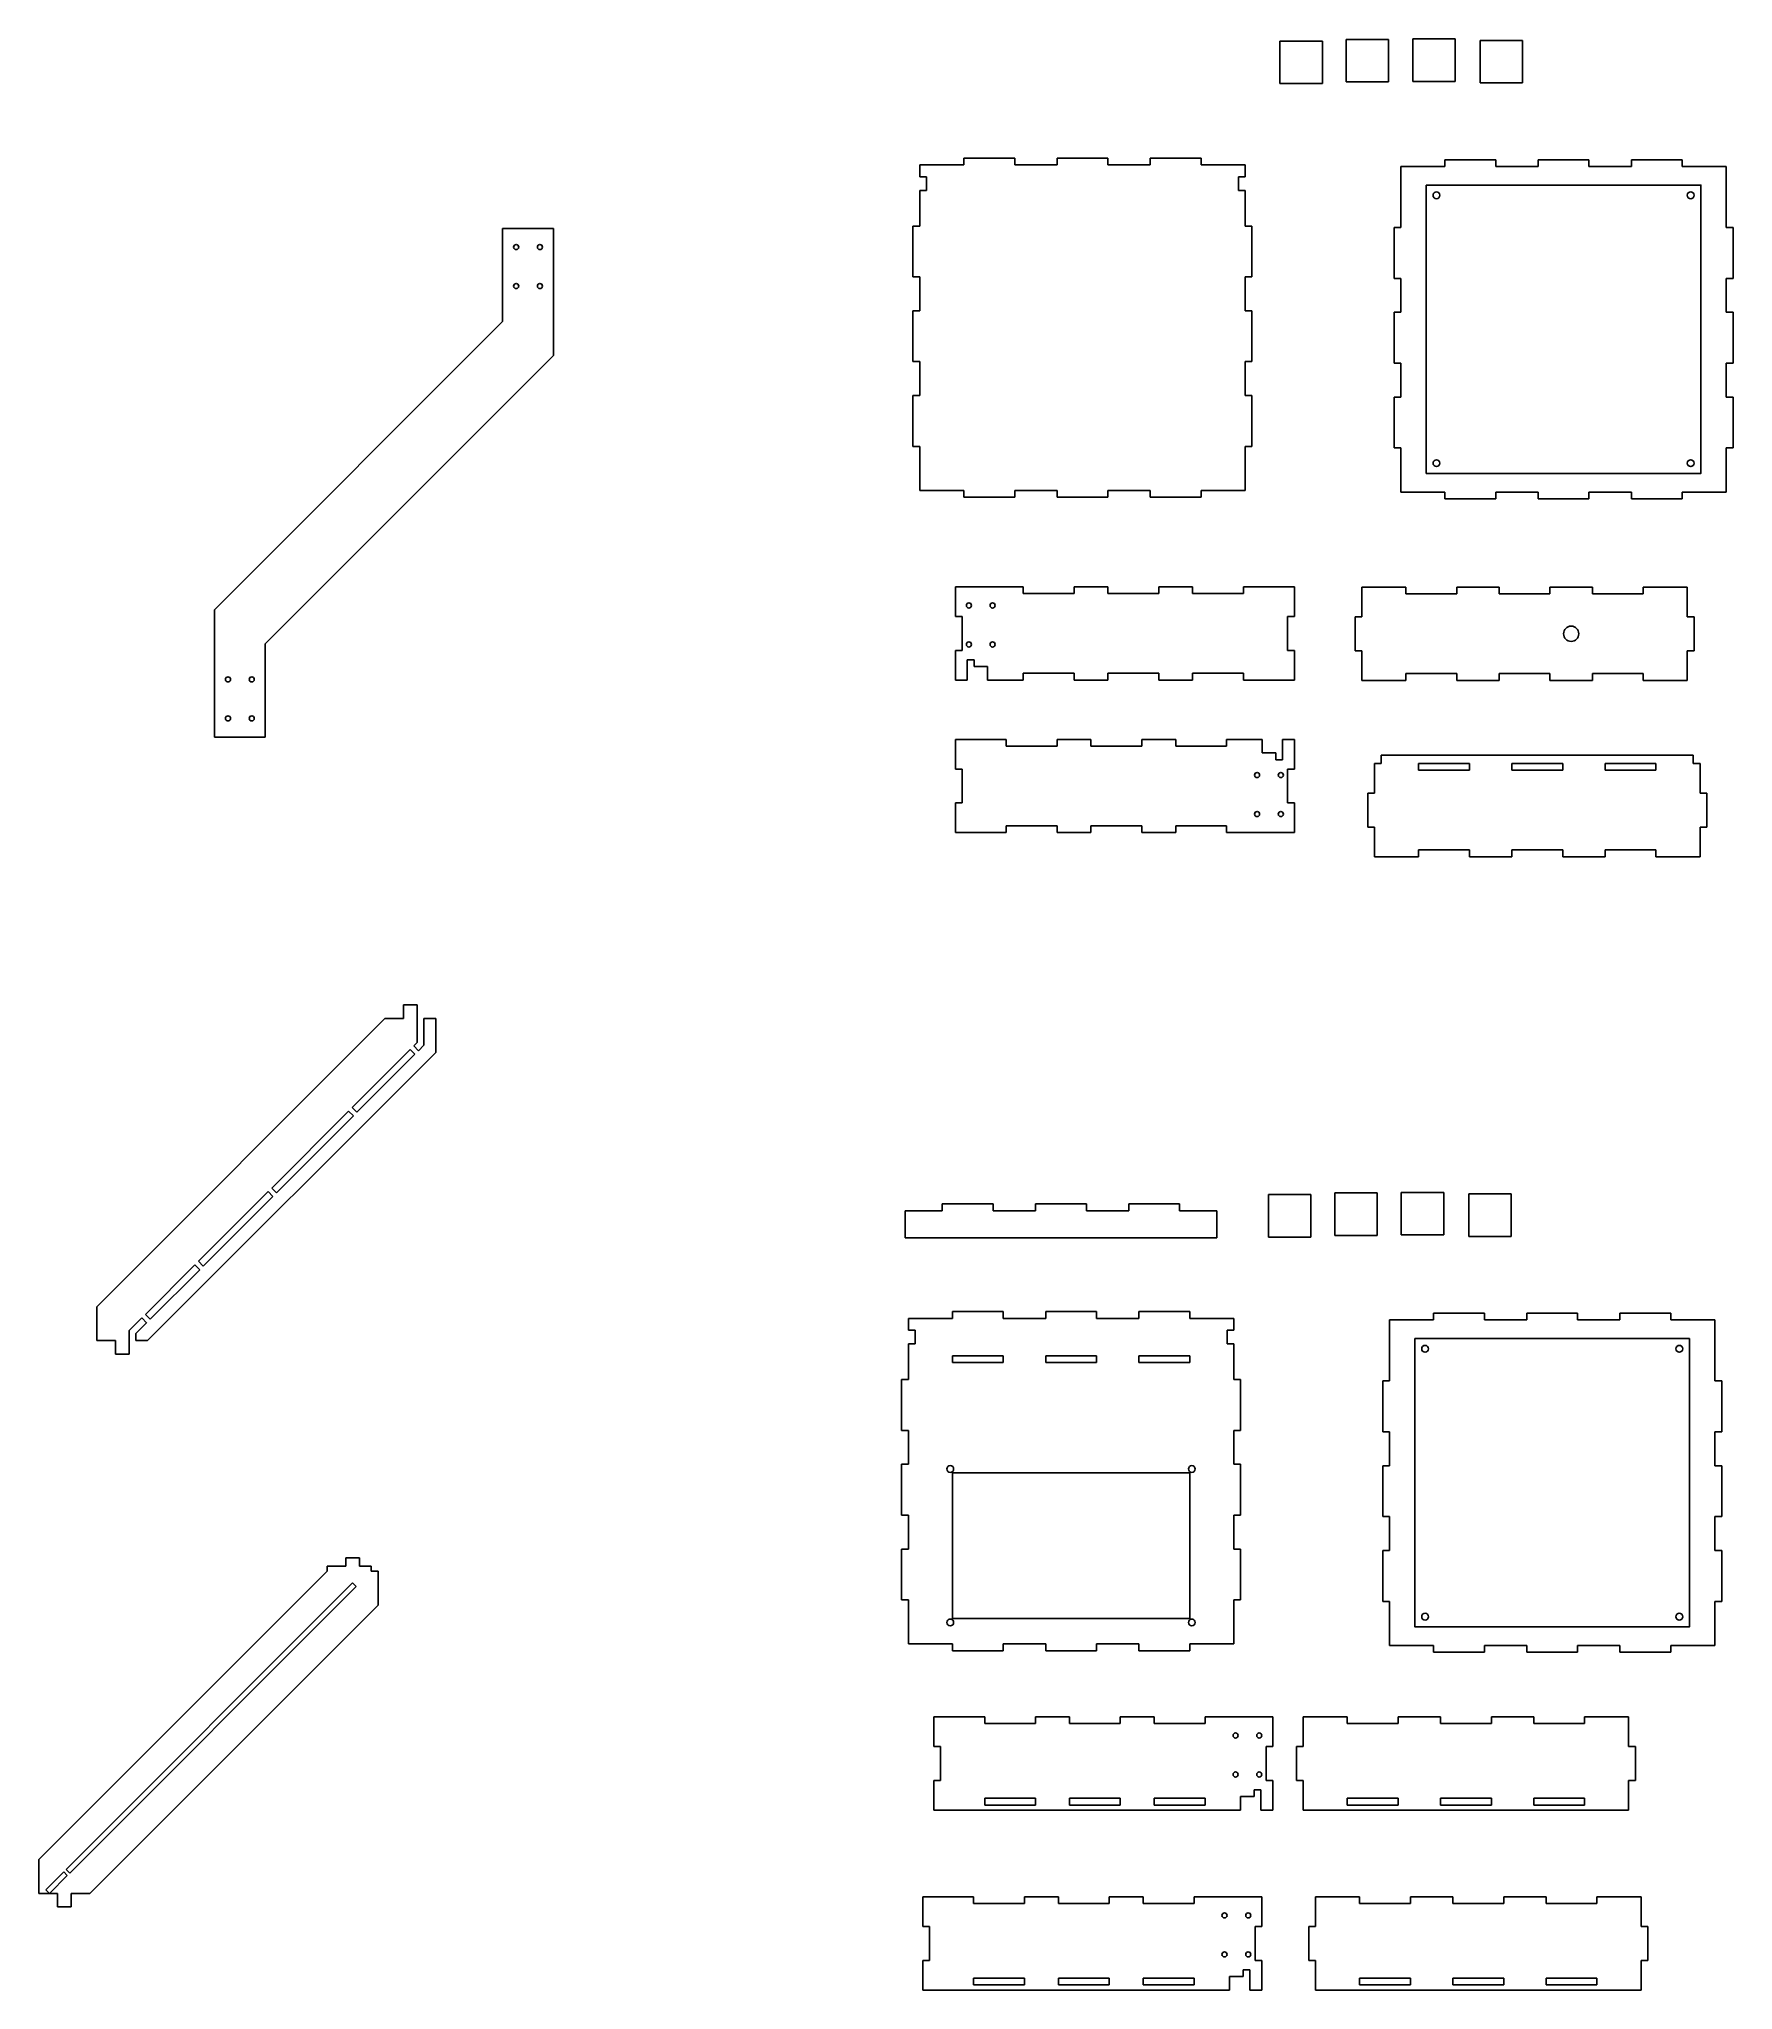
# Model space of a CAD drawing. Header units: millimetres. Extents: x 189 to 1188, y -394 to 757.
import ezdxf

# ---------------------------------------------------------------- set-up
doc = ezdxf.new("R2010")
doc.units = ezdxf.units.MM
for name, color, linetype, lineweight, true_color in [('layer 1', 1, 'Continuous', 25, 0xff0000), ('layer 2', 3, 'Continuous', 25, 0x00ff00), ('layer 3', 5, 'Continuous', 25, 0x0000ff)]:
    doc.layers.add(name, color=color, linetype=linetype, lineweight=lineweight, true_color=true_color)

msp = doc.modelspace()

# ---------------------------------------------------------------- linework, layer by layer
at = {"layer": 'layer 1'}
for p, q in [((1032.5, 329.3), (1002.5, 329.3)), ((1002.5, 329.3), (1002.5, 325.3)), ((1002.5, 325.3), (1032.5, 325.3)), ((1032.5, 325.3), (1032.5, 329.3)), ((1087.5, 329.3), (1057.5, 329.3)), ((1057.5, 329.3), (1057.5, 325.3)), ((1057.5, 325.3), (1087.5, 325.3)), ((1087.5, 325.3), (1087.5, 329.3)), ((1142.5, 329.3), (1112.5, 329.3)), ((1112.5, 329.3), (1112.5, 325.3)), ((1112.5, 325.3), (1142.5, 325.3)), ((1142.5, 325.3), (1142.5, 329.3)), ((373.4, 126.4), (407.6, 160.6)), ((376.2, 123.6), (410.4, 157.8)), ((407.6, 160.6), (410.4, 157.8)), ((325.9, 78.9), (371.2, 124.3)), ((328.7, 76.1), (374.1, 121.4)), ((371.2, 124.3), (374.1, 121.4)), ((376.2, 123.6), (373.4, 126.4)), ((282.7, 35.7), (323.8, 76.8)), ((285.5, 32.9), (326.6, 74)), ((323.8, 76.8), (326.6, 74)), ((328.7, 76.1), (325.9, 78.9)), ((285.5, 32.9), (282.7, 35.7)), ((251.4, 4.4), (280.5, 33.6)), ((254.2, 1.6), (283.4, 30.7)), ((280.5, 33.6), (283.4, 30.7)), ((254.2, 1.6), (251.4, 4.4)), ((241.6, -11), (241.7, -10.9)), ((757.5, -20), (727.5, -20)), ((727.5, -20), (727.5, -24)), ((757.5, -24), (757.5, -20)), ((812.5, -20), (782.5, -20)), ((782.5, -20), (782.5, -24)), ((812.5, -24), (812.5, -20)), ((867.5, -20), (837.5, -20)), ((837.5, -20), (837.5, -24)), ((867.5, -24), (867.5, -20)), ((727.5, -24), (757.5, -24)), ((782.5, -24), (812.5, -24)), ((837.5, -24), (867.5, -24)), ((867.5, -89), (727.5, -89)), ((727.5, -89), (727.5, -175)), ((867.5, -175), (867.5, -89)), ((373.6, -154), (204.6, -323)), ((206.7, -325.1), (375.7, -156.1)), ((373.6, -154), (375.7, -156.1)), ((727.5, -175), (867.5, -175)), ((776.5, -281), (746.5, -281)), ((746.5, -281), (746.5, -285)), ((746.5, -285), (776.5, -285)), ((776.5, -285), (776.5, -281)), ((826.5, -281), (796.5, -281)), ((796.5, -281), (796.5, -285)), ((796.5, -285), (826.5, -285)), ((826.5, -285), (826.5, -281)), ((876.5, -281), (846.5, -281)), ((846.5, -281), (846.5, -285)), ((846.5, -285), (876.5, -285)), ((876.5, -285), (876.5, -281)), ((990.4, -281), (960.4, -281)), ((960.4, -281), (960.4, -285)), ((960.4, -285), (990.4, -285)), ((990.4, -285), (990.4, -281)), ((1045.4, -281), (1015.4, -281)), ((1015.4, -281), (1015.4, -285)), ((1015.4, -285), (1045.4, -285)), ((1045.4, -285), (1045.4, -281)), ((1100.4, -281), (1070.4, -281)), ((1070.4, -281), (1070.4, -285)), ((1070.4, -285), (1100.4, -285)), ((1100.4, -285), (1100.4, -281)), ((206.7, -325.1), (204.6, -323)), ((770, -387.1), (740, -387.1)), ((740, -387.1), (740, -391.1)), ((740, -391.1), (770, -391.1)), ((770, -391.1), (770, -387.1)), ((820, -387.1), (790, -387.1)), ((790, -387.1), (790, -391.1)), ((790, -391.1), (820, -391.1)), ((820, -391.1), (820, -387.1)), ((870, -387.1), (840, -387.1)), ((840, -387.1), (840, -391.1)), ((840, -391.1), (870, -391.1)), ((870, -391.1), (870, -387.1)), ((997.7, -387.1), (967.7, -387.1)), ((967.7, -387.1), (967.7, -391.1)), ((967.7, -391.1), (997.7, -391.1)), ((997.7, -391.1), (997.7, -387.1)), ((1052.7, -387.1), (1022.7, -387.1)), ((1022.7, -387.1), (1022.7, -391.1)), ((1022.7, -391.1), (1052.7, -391.1)), ((1052.7, -391.1), (1052.7, -387.1)), ((1107.7, -387.1), (1077.7, -387.1)), ((1077.7, -387.1), (1077.7, -391.1)), ((1077.7, -391.1), (1107.7, -391.1)), ((1107.7, -391.1), (1107.7, -387.1))]:
    msp.add_line(p, q, dxfattribs=at)
at = {"layer": 'layer 1', "flags": 128}
for points in [[(1007, 670.4), (1169, 670.4), (1169, 500.4), (1007, 500.4)], [(1000.3, -9.9), (1162.3, -9.9), (1162.3, -179.9), (1000.3, -179.9)]]:
    msp.add_lwpolyline(points, close=True, dxfattribs=at)
at = {"layer": 'layer 1'}
for centre, radius in [((470.1, 633.9), 1.5), ((484.1, 633.9), 1.5), ((470.1, 610.9), 1.5), ((484.1, 610.9), 1.5), ((737.2, 422.5), 1.5), ((751.2, 422.5), 1.5), ((1092.5, 405.8), 4.5), ((737.2, 399.5), 1.5), ((751.2, 399.5), 1.5), ((300.1, 378.9), 1.5), ((314.1, 378.9), 1.5), ((300.1, 355.9), 1.5), ((314.1, 355.9), 1.5), ((907.2, 322.5), 1.5), ((921.2, 322.5), 1.5), ((907.2, 299.5), 1.5), ((921.2, 299.5), 1.5), ((726.2, -86.8), 2), ((868.7, -86.8), 2), ((726.2, -177.3), 2), ((868.7, -177.3), 2), ((894.5, -244), 1.5), ((908.5, -244), 1.5), ((894.5, -267), 1.5), ((908.5, -267), 1.5), ((888, -350.1), 1.5), ((902, -350.1), 1.5), ((888, -373.1), 1.5), ((902, -373.1), 1.5)]:
    msp.add_circle(centre, radius, dxfattribs=at)
at = {"layer": 'layer 2'}
for centre in [(1013, 664.4), (1163, 664.4), (1013, 506.4), (1163, 506.4), (1006.3, -15.9), (1156.3, -15.9), (1006.3, -173.9), (1156.3, -173.9)]:
    msp.add_circle(centre, 2, dxfattribs=at)
at = {"layer": 'layer 3'}
for p, q in [((945.7, 755.3), (920.7, 755.3)), ((920.7, 755.3), (920.7, 730.3)), ((945.7, 730.3), (945.7, 755.3)), ((984.8, 756.3), (959.8, 756.3)), ((959.8, 756.3), (959.8, 731.3)), ((984.8, 731.3), (984.8, 756.3)), ((1024, 756.6), (999, 756.6)), ((999, 756.6), (999, 731.6)), ((1024, 731.6), (1024, 756.6)), ((1063.8, 755.7), (1038.8, 755.7)), ((1038.8, 755.7), (1038.8, 730.7)), ((1063.8, 730.7), (1063.8, 755.7)), ((920.7, 730.3), (945.7, 730.3)), ((959.8, 731.3), (984.8, 731.3)), ((999, 731.6), (1024, 731.6)), ((1038.8, 730.7), (1063.8, 730.7)), ((708.2, 682.3), (734.2, 682.3)), ((708.2, 675.3), (708.2, 682.3)), ((764.2, 686.3), (734.2, 686.3)), ((734.2, 686.3), (734.2, 682.3)), ((764.2, 682.3), (764.2, 686.3)), ((764.2, 682.3), (789.2, 682.3)), ((819.2, 686.3), (789.2, 686.3)), ((789.2, 686.3), (789.2, 682.3)), ((819.2, 682.3), (819.2, 686.3)), ((819.2, 682.3), (844.2, 682.3)), ((874.2, 686.3), (844.2, 686.3)), ((844.2, 686.3), (844.2, 682.3)), ((874.2, 682.3), (874.2, 686.3)), ((874.2, 682.3), (900.2, 682.3)), ((900.2, 675.3), (900.2, 682.3)), ((992, 681.4), (1018, 681.4)), ((992, 645.4), (992, 681.4)), ((1048, 685.4), (1018, 685.4)), ((1018, 685.4), (1018, 681.4)), ((1048, 681.4), (1048, 685.4)), ((1048, 681.4), (1073, 681.4)), ((1103, 685.4), (1073, 685.4)), ((1073, 685.4), (1073, 681.4)), ((1103, 681.4), (1103, 685.4)), ((1103, 681.4), (1128, 681.4)), ((1158, 685.4), (1128, 685.4)), ((1128, 685.4), (1128, 681.4)), ((1158, 681.4), (1158, 685.4)), ((1158, 681.4), (1184, 681.4)), ((1184, 645.4), (1184, 681.4)), ((712.2, 675.3), (708.2, 675.3)), ((712.2, 667.3), (712.2, 675.3)), ((900.2, 675.3), (896.2, 675.3)), ((896.2, 675.3), (896.2, 667.3)), ((708.2, 646.3), (708.2, 667.3)), ((708.2, 667.3), (712.2, 667.3)), ((896.2, 667.3), (900.2, 667.3)), ((900.2, 646.3), (900.2, 667.3)), ((462.1, 589.9), (462.1, 644.9)), ((462.1, 644.9), (492.1, 644.9)), ((492.1, 644.9), (492.1, 569.9)), ((704.2, 616.3), (704.2, 646.3)), ((704.2, 646.3), (708.2, 646.3)), ((904.2, 646.3), (900.2, 646.3)), ((904.2, 616.3), (904.2, 646.3)), ((988, 615.4), (988, 645.4)), ((988, 645.4), (992, 645.4)), ((1188, 645.4), (1184, 645.4)), ((1188, 615.4), (1188, 645.4)), ((708.2, 616.3), (704.2, 616.3)), ((708.2, 616.3), (708.2, 596.3)), ((900.2, 616.3), (900.2, 596.3)), ((900.2, 616.3), (904.2, 616.3)), ((992, 615.4), (988, 615.4)), ((992, 615.4), (992, 595.4)), ((1184, 615.4), (1184, 595.4)), ((1184, 615.4), (1188, 615.4)), ((292.1, 419.9), (462.1, 589.9)), ((704.2, 566.3), (704.2, 596.3)), ((704.2, 596.3), (708.2, 596.3)), ((904.2, 596.3), (900.2, 596.3)), ((904.2, 566.3), (904.2, 596.3)), ((988, 565.4), (988, 595.4)), ((988, 595.4), (992, 595.4)), ((1188, 595.4), (1184, 595.4)), ((1188, 565.4), (1188, 595.4)), ((492.1, 569.9), (322.1, 399.9)), ((708.2, 566.3), (704.2, 566.3)), ((708.2, 566.3), (708.2, 546.3)), ((900.2, 566.3), (900.2, 546.3)), ((900.2, 566.3), (904.2, 566.3)), ((992, 565.4), (988, 565.4)), ((992, 565.4), (992, 545.4)), ((1184, 565.4), (1184, 545.4)), ((1184, 565.4), (1188, 565.4)), ((704.2, 516.3), (704.2, 546.3)), ((704.2, 546.3), (708.2, 546.3)), ((904.2, 546.3), (900.2, 546.3)), ((904.2, 516.3), (904.2, 546.3)), ((988, 515.4), (988, 545.4)), ((988, 545.4), (992, 545.4)), ((1188, 545.4), (1184, 545.4)), ((1188, 515.4), (1188, 545.4)), ((708.2, 516.3), (704.2, 516.3)), ((708.2, 516.3), (708.2, 490.3)), ((900.2, 516.3), (900.2, 490.3)), ((900.2, 516.3), (904.2, 516.3)), ((992, 515.4), (988, 515.4)), ((992, 515.4), (992, 489.4)), ((1184, 515.4), (1184, 489.4)), ((1184, 515.4), (1188, 515.4)), ((708.2, 490.3), (734.2, 490.3)), ((734.2, 486.3), (734.2, 490.3)), ((764.2, 486.3), (734.2, 486.3)), ((764.2, 490.3), (789.2, 490.3)), ((764.2, 490.3), (764.2, 486.3)), ((789.2, 486.3), (789.2, 490.3)), ((819.2, 486.3), (789.2, 486.3)), ((819.2, 490.3), (844.2, 490.3)), ((819.2, 490.3), (819.2, 486.3)), ((844.2, 486.3), (844.2, 490.3)), ((874.2, 486.3), (844.2, 486.3)), ((874.2, 490.3), (900.2, 490.3)), ((874.2, 490.3), (874.2, 486.3)), ((992, 489.4), (1018, 489.4)), ((1018, 485.4), (1018, 489.4)), ((1048, 485.4), (1018, 485.4)), ((1048, 489.4), (1073, 489.4)), ((1048, 489.4), (1048, 485.4)), ((1073, 485.4), (1073, 489.4)), ((1103, 485.4), (1073, 485.4)), ((1103, 489.4), (1128, 489.4)), ((1103, 489.4), (1103, 485.4)), ((1128, 485.4), (1128, 489.4)), ((1158, 485.4), (1128, 485.4)), ((1158, 489.4), (1184, 489.4)), ((1158, 489.4), (1158, 485.4)), ((729.2, 433.5), (729.2, 416)), ((769.2, 433.5), (729.2, 433.5)), ((769.2, 429.5), (769.2, 433.5)), ((799.2, 429.5), (769.2, 429.5)), ((799.2, 433.5), (819.2, 433.5)), ((799.2, 433.5), (799.2, 429.5)), ((819.2, 429.5), (819.2, 433.5)), ((849.2, 429.5), (819.2, 429.5)), ((849.2, 433.5), (869.2, 433.5)), ((849.2, 433.5), (849.2, 429.5)), ((869.2, 429.5), (869.2, 433.5)), ((899.2, 429.5), (869.2, 429.5)), ((899.2, 433.5), (929.2, 433.5)), ((899.2, 433.5), (899.2, 429.5)), ((929.2, 416), (929.2, 433.5)), ((995, 433.3), (969, 433.3)), ((969, 415.8), (969, 433.3)), ((995, 433.3), (995, 429.3)), ((995, 429.3), (1025, 429.3)), ((1050, 433.3), (1025, 433.3)), ((1025, 429.3), (1025, 433.3)), ((1050, 433.3), (1050, 429.3)), ((1050, 429.3), (1080, 429.3)), ((1105, 433.3), (1080, 433.3)), ((1080, 429.3), (1080, 433.3)), ((1105, 433.3), (1105, 429.3)), ((1105, 429.3), (1135, 429.3)), ((1161, 433.3), (1135, 433.3)), ((1135, 429.3), (1135, 433.3)), ((1161, 433.3), (1161, 415.8)), ((292.1, 344.9), (292.1, 419.9)), ((733.2, 416), (729.2, 416)), ((733.2, 396), (733.2, 416)), ((929.2, 416), (925.2, 416)), ((925.2, 416), (925.2, 396)), ((965, 415.8), (965, 395.8)), ((969, 415.8), (965, 415.8)), ((1165, 415.8), (1161, 415.8)), ((1165, 395.8), (1165, 415.8)), ((965, 405.8), (965, 395.8)), ((1165, 395.8), (1165, 405.8)), ((322.1, 399.9), (322.1, 344.9)), ((729.2, 396), (729.2, 378.5)), ((729.2, 396), (733.2, 396)), ((925.2, 396), (929.2, 396)), ((929.2, 378.5), (929.2, 396)), ((965, 395.8), (969, 395.8)), ((969, 378.3), (969, 395.8)), ((1161, 395.8), (1165, 395.8)), ((1161, 395.8), (1161, 378.3)), ((740.2, 390.5), (736.2, 390.5)), ((736.2, 390.5), (736.2, 386.5)), ((736.2, 386.5), (736.2, 378.5)), ((740.2, 386.5), (740.2, 390.5)), ((748.2, 386.5), (740.2, 386.5)), ((748.2, 378.5), (748.2, 386.5)), ((799.2, 382.5), (769.2, 382.5)), ((769.2, 382.5), (769.2, 378.5)), ((799.2, 378.5), (799.2, 382.5)), ((849.2, 382.5), (819.2, 382.5)), ((819.2, 382.5), (819.2, 378.5)), ((849.2, 378.5), (849.2, 382.5)), ((899.2, 382.5), (869.2, 382.5)), ((869.2, 382.5), (869.2, 378.5)), ((899.2, 378.5), (899.2, 382.5)), ((1025, 382.3), (995, 382.3)), ((995, 382.3), (995, 378.3)), ((1025, 378.3), (1025, 382.3)), ((1080, 382.3), (1050, 382.3)), ((1050, 382.3), (1050, 378.3)), ((1080, 378.3), (1080, 382.3)), ((1135, 382.3), (1105, 382.3)), ((1105, 382.3), (1105, 378.3)), ((1135, 378.3), (1135, 382.3)), ((729.2, 378.5), (736.2, 378.5)), ((748.2, 378.5), (769.2, 378.5)), ((799.2, 378.5), (819.2, 378.5)), ((849.2, 378.5), (869.2, 378.5)), ((899.2, 378.5), (929.2, 378.5)), ((969, 378.3), (995, 378.3)), ((1025, 378.3), (1050, 378.3)), ((1080, 378.3), (1105, 378.3)), ((1135, 378.3), (1161, 378.3)), ((322.1, 344.9), (292.1, 344.9)), ((759.2, 343.5), (729.2, 343.5)), ((729.2, 343.5), (729.2, 326)), ((759.2, 343.5), (759.2, 339.5)), ((759.2, 339.5), (789.2, 339.5)), ((809.2, 343.5), (789.2, 343.5)), ((789.2, 339.5), (789.2, 343.5)), ((809.2, 343.5), (809.2, 339.5)), ((809.2, 339.5), (839.2, 339.5)), ((859.2, 343.5), (839.2, 343.5)), ((839.2, 339.5), (839.2, 343.5)), ((859.2, 343.5), (859.2, 339.5)), ((859.2, 339.5), (889.2, 339.5)), ((910.2, 343.5), (889.2, 343.5)), ((889.2, 339.5), (889.2, 343.5)), ((910.2, 343.5), (910.2, 335.5)), ((910.2, 335.5), (918.2, 335.5)), ((918.2, 335.5), (918.2, 331.5)), ((929.2, 343.5), (922.2, 343.5)), ((922.2, 335.5), (922.2, 343.5)), ((922.2, 331.5), (922.2, 335.5)), ((929.2, 326), (929.2, 343.5)), ((1164.5, 334.3), (980.5, 334.3)), ((980.5, 329.3), (980.5, 334.3)), ((1164.5, 334.3), (1164.5, 329.3)), ((733.2, 326), (729.2, 326)), ((733.2, 306), (733.2, 326)), ((918.2, 331.5), (922.2, 331.5)), ((929.2, 326), (925.2, 326)), ((925.2, 326), (925.2, 306)), ((976.5, 311.8), (976.5, 329.3)), ((976.5, 329.3), (980.5, 329.3)), ((1164.5, 329.3), (1168.5, 329.3)), ((1168.5, 329.3), (1168.5, 311.8)), ((972.5, 311.8), (972.5, 291.8)), ((976.5, 311.8), (972.5, 311.8)), ((972.5, 311.8), (972.5, 301.8)), ((1172.5, 311.8), (1168.5, 311.8)), ((1172.5, 291.8), (1172.5, 311.8)), ((1172.5, 301.8), (1172.5, 311.8)), ((729.2, 306), (729.2, 288.5)), ((729.2, 306), (733.2, 306)), ((925.2, 306), (929.2, 306)), ((929.2, 288.5), (929.2, 306)), ((759.2, 288.5), (729.2, 288.5)), ((759.2, 292.5), (789.2, 292.5)), ((759.2, 288.5), (759.2, 292.5)), ((789.2, 292.5), (789.2, 288.5)), ((809.2, 288.5), (789.2, 288.5)), ((809.2, 292.5), (839.2, 292.5)), ((809.2, 288.5), (809.2, 292.5)), ((839.2, 292.5), (839.2, 288.5)), ((859.2, 288.5), (839.2, 288.5)), ((859.2, 292.5), (889.2, 292.5)), ((859.2, 288.5), (859.2, 292.5)), ((889.2, 292.5), (889.2, 288.5)), ((889.2, 288.5), (929.2, 288.5)), ((972.5, 291.8), (976.5, 291.8)), ((976.5, 274.3), (976.5, 291.8)), ((1168.5, 291.8), (1172.5, 291.8)), ((1168.5, 291.8), (1168.5, 274.3)), ((1032.5, 278.3), (1002.5, 278.3)), ((1002.5, 278.3), (1002.5, 274.3)), ((1032.5, 274.3), (1032.5, 278.3)), ((1087.5, 278.3), (1057.5, 278.3)), ((1057.5, 278.3), (1057.5, 274.3)), ((1087.5, 274.3), (1087.5, 278.3)), ((1142.5, 278.3), (1112.5, 278.3)), ((1112.5, 278.3), (1112.5, 274.3)), ((1142.5, 274.3), (1142.5, 278.3)), ((976.5, 274.3), (1002.5, 274.3)), ((1032.5, 274.3), (1057.5, 274.3)), ((1087.5, 274.3), (1112.5, 274.3)), ((1142.5, 274.3), (1168.5, 274.3)), ((411.7, 186.9), (403.7, 186.9)), ((403.7, 186.9), (403.7, 178.9)), ((411.7, 178.9), (411.7, 186.9)), ((222.7, 8.9), (392.7, 178.9)), ((392.7, 178.9), (403.7, 178.9)), ((411.7, 178.9), (411.7, 164.8)), ((415.7, 163.1), (415.7, 178.9)), ((415.7, 178.9), (422.7, 178.9)), ((422.7, 178.9), (422.7, 158.9)), ((409.7, 162.7), (411.7, 164.8)), ((412.5, 159.9), (409.7, 162.7)), ((412.5, 159.9), (415.7, 163.1)), ((422.7, 158.9), (252.7, -11.1)), ((751.5, 69.5), (721.5, 69.5)), ((721.5, 69.5), (721.5, 65.5)), ((751.5, 65.5), (751.5, 69.5)), ((806.5, 69.5), (776.5, 69.5)), ((776.5, 69.5), (776.5, 65.5)), ((806.5, 65.5), (806.5, 69.5)), ((861.5, 69.5), (831.5, 69.5)), ((831.5, 69.5), (831.5, 65.5)), ((861.5, 65.5), (861.5, 69.5)), ((939, 75), (914, 75)), ((914, 75), (914, 50)), ((939, 50), (939, 75)), ((978.1, 76), (953.1, 76)), ((953.1, 76), (953.1, 51)), ((978.1, 51), (978.1, 76)), ((1017.3, 76.3), (992.3, 76.3)), ((992.3, 76.3), (992.3, 51.3)), ((1017.3, 51.3), (1017.3, 76.3)), ((1057.1, 75.4), (1032.1, 75.4)), ((1032.1, 75.4), (1032.1, 50.4)), ((1057.1, 50.4), (1057.1, 75.4)), ((699.5, 65.5), (721.5, 65.5)), ((699.5, 49.5), (699.5, 65.5)), ((751.5, 65.5), (776.5, 65.5)), ((806.5, 65.5), (831.5, 65.5)), ((861.5, 65.5), (883.5, 65.5)), ((883.5, 65.5), (883.5, 49.5)), ((699.5, 49.5), (883.5, 49.5)), ((914, 50), (939, 50)), ((953.1, 51), (978.1, 51)), ((992.3, 51.3), (1017.3, 51.3)), ((1032.1, 50.4), (1057.1, 50.4)), ((222.7, -11.1), (222.7, 8.9)), ((241.7, -5.2), (249.3, 2.3)), ((249.3, 2.3), (252.3, -0.7)), ((701.5, 2), (727.5, 2)), ((701.5, -5), (701.5, 2)), ((757.5, 6), (727.5, 6)), ((727.5, 6), (727.5, 2)), ((757.5, 2), (757.5, 6)), ((757.5, 2), (782.5, 2)), ((812.5, 6), (782.5, 6)), ((782.5, 6), (782.5, 2)), ((812.5, 2), (812.5, 6)), ((812.5, 2), (837.5, 2)), ((867.5, 6), (837.5, 6)), ((837.5, 6), (837.5, 2)), ((867.5, 2), (867.5, 6)), ((867.5, 2), (893.5, 2)), ((893.5, -5), (893.5, 2)), ((985.3, 1.1), (1011.3, 1.1)), ((985.3, -34.9), (985.3, 1.1)), ((1041.3, 5.1), (1011.3, 5.1)), ((1011.3, 5.1), (1011.3, 1.1)), ((1041.3, 1.1), (1041.3, 5.1)), ((1041.3, 1.1), (1066.3, 1.1)), ((1096.3, 5.1), (1066.3, 5.1)), ((1066.3, 5.1), (1066.3, 1.1)), ((1096.3, 1.1), (1096.3, 5.1)), ((1096.3, 1.1), (1121.3, 1.1)), ((1151.3, 5.1), (1121.3, 5.1)), ((1121.3, 5.1), (1121.3, 1.1)), ((1151.3, 1.1), (1151.3, 5.1)), ((1151.3, 1.1), (1177.3, 1.1)), ((1177.3, -34.9), (1177.3, 1.1)), ((233.7, -11.1), (222.7, -11.1)), ((233.7, -11.1), (233.7, -19.1)), ((241.7, -5.2), (241.7, -11.1)), ((241.7, -19.1), (241.7, -11.1)), ((245.7, -6.9), (252.1, -0.5)), ((245.7, -11.1), (245.7, -6.9)), ((245.7, -11.1), (252.7, -11.1)), ((705.5, -5), (701.5, -5)), ((705.5, -13), (705.5, -5)), ((893.5, -5), (889.5, -5)), ((889.5, -5), (889.5, -13)), ((233.7, -19.1), (241.7, -19.1)), ((701.5, -34), (701.5, -13)), ((701.5, -13), (705.5, -13)), ((889.5, -13), (893.5, -13)), ((893.5, -34), (893.5, -13)), ((697.5, -64), (697.5, -34)), ((697.5, -34), (701.5, -34)), ((897.5, -34), (893.5, -34)), ((897.5, -64), (897.5, -34)), ((981.3, -64.9), (981.3, -34.9)), ((981.3, -34.9), (985.3, -34.9)), ((1181.3, -34.9), (1177.3, -34.9)), ((1181.3, -64.9), (1181.3, -34.9)), ((701.5, -64), (697.5, -64)), ((701.5, -64), (701.5, -84)), ((893.5, -64), (893.5, -84)), ((893.5, -64), (897.5, -64)), ((985.3, -64.9), (981.3, -64.9)), ((985.3, -64.9), (985.3, -84.9)), ((1177.3, -64.9), (1177.3, -84.9)), ((1177.3, -64.9), (1181.3, -64.9)), ((697.5, -114), (697.5, -84)), ((697.5, -84), (701.5, -84)), ((897.5, -84), (893.5, -84)), ((897.5, -114), (897.5, -84)), ((981.3, -114.9), (981.3, -84.9)), ((981.3, -84.9), (985.3, -84.9)), ((1181.3, -84.9), (1177.3, -84.9)), ((1181.3, -114.9), (1181.3, -84.9)), ((701.5, -114), (697.5, -114)), ((701.5, -114), (701.5, -134)), ((893.5, -114), (893.5, -134)), ((893.5, -114), (897.5, -114)), ((985.3, -114.9), (981.3, -114.9)), ((985.3, -114.9), (985.3, -134.9)), ((1177.3, -114.9), (1177.3, -134.9)), ((1177.3, -114.9), (1181.3, -114.9)), ((697.5, -164), (697.5, -134)), ((697.5, -134), (701.5, -134)), ((897.5, -134), (893.5, -134)), ((897.5, -164), (897.5, -134)), ((981.3, -164.9), (981.3, -134.9)), ((981.3, -134.9), (985.3, -134.9)), ((1181.3, -134.9), (1177.3, -134.9)), ((1181.3, -164.9), (1181.3, -134.9)), ((188.6, -317.1), (358.6, -147.1)), ((358.6, -144.1), (369.6, -144.1)), ((358.6, -147.1), (358.6, -144.1)), ((377.6, -139.1), (369.6, -139.1)), ((369.6, -139.1), (369.6, -144.1)), ((377.6, -144.1), (377.6, -139.1)), ((377.6, -144.1), (384.6, -144.1)), ((384.6, -147.1), (384.6, -144.1)), ((384.6, -147.1), (388.6, -147.1)), ((388.6, -147.1), (388.6, -167.1)), ((388.6, -167.1), (218.6, -337.1)), ((701.5, -164), (697.5, -164)), ((701.5, -164), (701.5, -190)), ((893.5, -164), (893.5, -190)), ((893.5, -164), (897.5, -164)), ((985.3, -164.9), (981.3, -164.9)), ((985.3, -164.9), (985.3, -190.9)), ((1177.3, -164.9), (1177.3, -190.9)), ((1177.3, -164.9), (1181.3, -164.9)), ((701.5, -190), (727.5, -190)), ((727.5, -194), (727.5, -190)), ((757.5, -194), (727.5, -194)), ((757.5, -190), (782.5, -190)), ((757.5, -190), (757.5, -194)), ((782.5, -194), (782.5, -190)), ((812.5, -194), (782.5, -194)), ((812.5, -190), (837.5, -190)), ((812.5, -190), (812.5, -194)), ((837.5, -194), (837.5, -190)), ((867.5, -194), (837.5, -194)), ((867.5, -190), (893.5, -190)), ((867.5, -190), (867.5, -194)), ((985.3, -190.9), (1011.3, -190.9)), ((1011.3, -194.9), (1011.3, -190.9)), ((1041.3, -194.9), (1011.3, -194.9)), ((1041.3, -190.9), (1066.3, -190.9)), ((1041.3, -190.9), (1041.3, -194.9)), ((1066.3, -194.9), (1066.3, -190.9)), ((1096.3, -194.9), (1066.3, -194.9)), ((1096.3, -190.9), (1121.3, -190.9)), ((1096.3, -190.9), (1096.3, -194.9)), ((1121.3, -194.9), (1121.3, -190.9)), ((1151.3, -194.9), (1121.3, -194.9)), ((1151.3, -190.9), (1177.3, -190.9)), ((1151.3, -190.9), (1151.3, -194.9)), ((746.5, -233), (716.5, -233)), ((716.5, -233), (716.5, -250.5)), ((746.5, -233), (746.5, -237)), ((746.5, -237), (776.5, -237)), ((796.5, -233), (776.5, -233)), ((776.5, -237), (776.5, -233)), ((796.5, -233), (796.5, -237)), ((796.5, -237), (826.5, -237)), ((846.5, -233), (826.5, -233)), ((826.5, -237), (826.5, -233)), ((846.5, -233), (846.5, -237)), ((846.5, -237), (876.5, -237)), ((897.5, -233), (876.5, -233)), ((876.5, -237), (876.5, -233)), ((897.5, -233), (916.5, -233)), ((916.5, -233), (916.5, -250.5)), ((960.4, -233), (934.4, -233)), ((934.4, -250.5), (934.4, -233)), ((960.4, -233), (960.4, -237)), ((960.4, -237), (990.4, -237)), ((1015.4, -233), (990.4, -233)), ((990.4, -237), (990.4, -233)), ((1015.4, -233), (1015.4, -237)), ((1015.4, -237), (1045.4, -237)), ((1070.4, -233), (1045.4, -233)), ((1045.4, -237), (1045.4, -233)), ((1070.4, -233), (1070.4, -237)), ((1070.4, -237), (1100.4, -237)), ((1126.4, -233), (1100.4, -233)), ((1100.4, -237), (1100.4, -233)), ((1126.4, -233), (1126.4, -250.5)), ((720.5, -250.5), (716.5, -250.5)), ((720.5, -270.5), (720.5, -250.5)), ((912.5, -250.5), (916.5, -250.5)), ((912.5, -270.5), (912.5, -250.5)), ((930.4, -250.5), (930.4, -270.5)), ((934.4, -250.5), (930.4, -250.5)), ((1130.4, -250.5), (1126.4, -250.5)), ((1130.4, -270.5), (1130.4, -250.5)), ((930.4, -260.5), (930.4, -270.5)), ((1130.4, -270.5), (1130.4, -260.5)), ((716.5, -270.5), (716.5, -288)), ((716.5, -270.5), (720.5, -270.5)), ((909.5, -276), (905.5, -276)), ((905.5, -276), (905.5, -280)), ((909.5, -280), (909.5, -276)), ((916.5, -270.5), (912.5, -270.5)), ((916.5, -270.5), (916.5, -288)), ((930.4, -270.5), (934.4, -270.5)), ((934.4, -288), (934.4, -270.5)), ((1126.4, -270.5), (1130.4, -270.5)), ((1126.4, -270.5), (1126.4, -288)), ((897.5, -288), (897.5, -280)), ((897.5, -280), (905.5, -280)), ((909.5, -280), (909.5, -288)), ((716.5, -288), (897.5, -288)), ((916.5, -288), (909.5, -288)), ((934.4, -288), (1126.4, -288)), ((188.6, -337.1), (188.6, -317.1)), ((203.2, -324.4), (192.6, -335)), ((194.7, -337.1), (205.3, -326.5)), ((203.2, -324.4), (205.3, -326.5)), ((188.6, -337.1), (199.6, -337.1)), ((192.6, -335), (194.7, -337.1)), ((199.6, -337.1), (199.6, -345.1)), ((199.6, -345.1), (207.6, -345.1)), ((207.6, -337.1), (218.6, -337.1)), ((207.6, -345.1), (207.6, -337.1)), ((740, -339.1), (710, -339.1)), ((710, -339.1), (710, -356.6)), ((740, -339.1), (740, -343.1)), ((740, -343.1), (770, -343.1)), ((790, -339.1), (770, -339.1)), ((770, -343.1), (770, -339.1)), ((790, -339.1), (790, -343.1)), ((790, -343.1), (820, -343.1)), ((840, -339.1), (820, -339.1)), ((820, -343.1), (820, -339.1)), ((840, -339.1), (840, -343.1)), ((840, -343.1), (870, -343.1)), ((891, -339.1), (870, -339.1)), ((870, -343.1), (870, -339.1)), ((891, -339.1), (910, -339.1)), ((910, -339.1), (910, -356.6)), ((967.7, -339.1), (941.7, -339.1)), ((941.7, -356.6), (941.7, -339.1)), ((967.7, -339.1), (967.7, -343.1)), ((967.7, -343.1), (997.7, -343.1)), ((1022.7, -339.1), (997.7, -339.1)), ((997.7, -343.1), (997.7, -339.1)), ((1022.7, -339.1), (1022.7, -343.1)), ((1022.7, -343.1), (1052.7, -343.1)), ((1077.7, -339.1), (1052.7, -339.1)), ((1052.7, -343.1), (1052.7, -339.1)), ((1077.7, -339.1), (1077.7, -343.1)), ((1077.7, -343.1), (1107.7, -343.1)), ((1133.7, -339.1), (1107.7, -339.1)), ((1107.7, -343.1), (1107.7, -339.1)), ((1133.7, -339.1), (1133.7, -356.6)), ((714, -356.6), (710, -356.6)), ((714, -376.6), (714, -356.6)), ((906, -356.6), (910, -356.6)), ((906, -376.6), (906, -356.6)), ((937.7, -356.6), (937.7, -376.6)), ((941.7, -356.6), (937.7, -356.6)), ((1137.7, -356.6), (1133.7, -356.6)), ((1137.7, -376.6), (1137.7, -356.6)), ((937.7, -366.6), (937.7, -376.6)), ((1137.7, -376.6), (1137.7, -366.6)), ((710, -376.6), (710, -394.1)), ((710, -376.6), (714, -376.6)), ((910, -376.6), (906, -376.6)), ((910, -376.6), (910, -394.1)), ((937.7, -376.6), (941.7, -376.6)), ((941.7, -394.1), (941.7, -376.6)), ((1133.7, -376.6), (1137.7, -376.6)), ((1133.7, -376.6), (1133.7, -394.1)), ((891, -394.1), (891, -386.1)), ((891, -386.1), (899, -386.1)), ((903, -382.1), (899, -382.1)), ((899, -382.1), (899, -386.1)), ((903, -386.1), (903, -382.1)), ((903, -386.1), (903, -394.1)), ((710, -394.1), (891, -394.1)), ((910, -394.1), (903, -394.1)), ((941.7, -394.1), (1133.7, -394.1))]:
    msp.add_line(p, q, dxfattribs=at)

doc.saveas('drawing.dxf')
